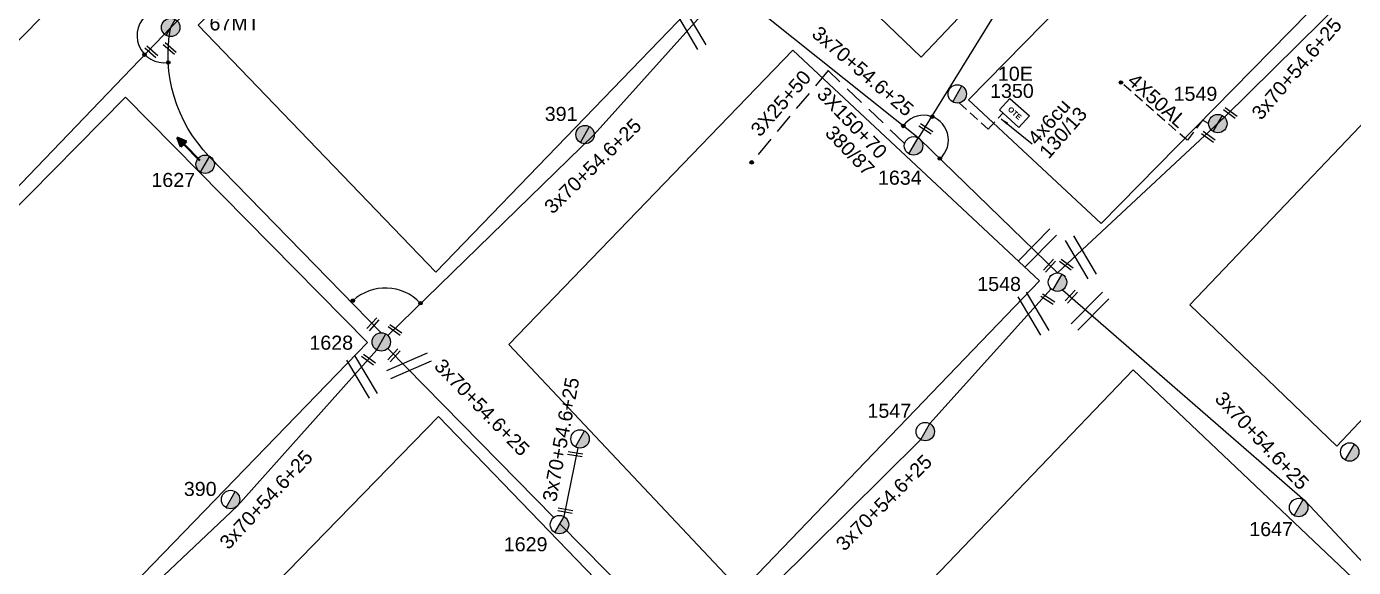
# Model space of a CAD drawing. Header units: millimetres. Extents: x -2449 to 2989, y 8 to 1056.
# Drawn here: x 526.6 to 696.4, y 401.4 to 470.6 of the extents above; entities that cross this region are included whole.
import ezdxf

# ---------------------------------------------------------------- set-up
doc = ezdxf.new("R2010")
doc.units = ezdxf.units.MM
doc.linetypes.add('DASHED', pattern=[19.05, 12.7, -6.35])
for name, color, linetype in [('Pillar OTE', 7, 'Continuous'), ('Άγνωστα', 7, 'Continuous'), ('Επίτονοι', 7, 'Continuous'), ('Επιγραφές - Σχήματα', 7, 'Continuous'), ('Καλώδια ΧΤ   3x150+70 XLPE', 7, 'DASHED'), ('Καλώδια ΧΤ   4x6CU', 7, 'DASHED'), ('Μηχανική τομή', 7, 'Continuous'), ('Στύλος Ξύλινος', 7, 'Continuous'), ('Στύλος Ξύλινος @ 1', 7, 'Continuous'), ('Στύλος ΦΜ', 7, 'Continuous'), ('Στύλος ΦΜ @ 1', 7, 'Continuous'), ('Συνδέσεις', 7, 'Continuous'), ('Συνεστραμμένα ΧΤ   3x70+54.6+25 AL', 7, 'SYN_LINE'), ('Τομή', 7, 'Continuous'), ('Υπόβαθρο ΔΕΗ', 7, 'Continuous'), ('Υπόγεια καλώδια Παροχών ΧΤ   4x50AL', 7, 'DASHED')]:
    doc.layers.add(name, color=color, linetype=linetype)
doc.styles.add('arial', font='arial.ttf')
doc.styles.get("Standard").update_dxf_attribs({"font": 'arial.ttf'})
doc.linetypes.add('SYN_LINE', pattern='A,0.5,-0.0001,["/\\/\\/\\/",Standard,S=0.1,R=0,X=0,Y=-0.05],-0.25', length=0.7501)
doc.dimstyles.new('ISO-25', dxfattribs={"dimtxt": 2.5, "dimasz": 2.5, "dimexe": 1.25, "dimexo": 0.625, "dimtad": 1, "dimtxsty": 'Standard', "dimcen": 2.5, "dimadec": 0, "dimazin": 0, "dimtfac": 1, "dimtmove": 0, "dimatfit": 3, "dimfxl": 1, "dimarcsym": 0})

# ---------------------------------------------------------------- blocks, each defined once
blk = doc.blocks.new('ΥΠΑΡΧΩΝ ΤΣΙΜΕΝΤΕΝΙΟΣ ΣΤΥΛΟΣ')
at = {"layer": 'Στύλος ΦΜ'}
blk.add_hatch(color=7, dxfattribs=at).paths.add_polyline_path([(-1.29, -2.28, 0.574793), (2.62, 0, 0.268822), (1.3, 2.27)])
at = {"layer": 'Στύλος ΦΜ', "color": 7}
blk.add_line((-1.29, -2.28), (1.3, 2.27), dxfattribs=at)
blk.add_circle((0, 0), 2.62, dxfattribs=at)
at = {"layer": 'Στύλος ΦΜ', "flags": 4}
for tag, p in [('ΑΡΙΘΜΟΣ', (-4.68, 8.05)), ('ΤΥΠΟΣ', (-4.91, 3.03))]:
    blk.add_attdef(tag, p, '', height=4, dxfattribs=at)
blk = doc.blocks.new('ΥΠΑΡΧΩΝ ΞΥΛΙΝΟΣ ΣΤΥΛΟΣ')
at = {"layer": 'Στύλος Ξύλινος'}
h = blk.add_hatch(color=7, dxfattribs=at)
h.paths.add_polyline_path([(-2.62, 0, 0.270008), (-1.29, -2.28), (1.3, 2.27, 0.576266)])
h.paths.add_polyline_path([(-1.29, -2.28, 0.574793), (2.62, 0, 0.268822), (1.3, 2.27)])
at = {"layer": 'Στύλος Ξύλινος', "color": 7}
blk.add_line((-1.29, -2.28), (1.3, 2.27), dxfattribs=at)
blk.add_circle((0, 0), 2.62, dxfattribs=at)
at = {"layer": 'Στύλος Ξύλινος', "flags": 4}
for tag, p in [('ΑΡΙΘΜΟΣ', (-4.91, 8.6)), ('ΤΥΠΟΣ', (-4.85, 3.39))]:
    blk.add_attdef(tag, p, '', height=4, dxfattribs=at)
blk = doc.blocks.new('ΜΗΧΑΝΙΚΗ ΤΟΜΗ')
at = {"layer": 'Μηχανική τομή', "ltscale": 40}
for p, q in [((-1.89, 0.78), (1.89, 0.78)), ((1.89, 0), (-1.89, 0))]:
    blk.add_line(p, q, dxfattribs=at)
blk = doc.blocks.new('_ΣΥΝΔΕΣΗ')
at = {"layer": 'Συνδέσεις', "linetype": 'SYN_LINE', "ltscale": 40}
blk.add_hatch(color=256, dxfattribs=at).paths.add_polyline_path([(0.5, -0.01, 1), (-0.5, -0.01, 1)])
at = {"layer": 'Συνδέσεις'}
blk.add_circle((0, -0.01), 0.5, dxfattribs=at)
blk = doc.blocks.new('ΕΠΙΤΟΝΟΣ')
at = {"layer": 'Επίτονοι', "lineweight": 40, "ltscale": 40}
blk.add_hatch(color=256, dxfattribs=at).paths.add_polyline_path([(-1.13, 6.47), (0, 9.1), (1.13, 6.47)])
for p, q in [((-1.13, 6.47), (0, 9.1)), ((0, 9.1), (1.13, 6.47)), ((1.13, 6.47), (-1.13, 6.47)), ((-1.13, 6.47), (0, 6.47)), ((0, 6.47), (0, 0))]:
    blk.add_line(p, q, dxfattribs=at)
blk = doc.blocks.new('ΤΟΜΗ')
at = {"layer": 'Τομή', "ltscale": 40}
for p, q in [((-5.68, 0), (5.68, 0)), ((5.68, -2.33), (-5.68, -2.33))]:
    blk.add_line(p, q, dxfattribs=at)
blk = doc.blocks.new('PILLAR ΟΤΕ')
at = {"layer": 'Pillar OTE', "ltscale": 40}
blk.add_lwpolyline([(-3.31, 2.02), (3.39, 2.02), (3.39, -1.99), (-3.31, -1.99)], close=True, dxfattribs=at)
at = {"layer": 'Pillar OTE', "insert": (-1.81, 0.71), "char_height": 1.3575, "width": 109.961, "attachment_point": 1}
blk.add_mtext('{\\fArial|b1|i0|c161|p34;OTE}', dxfattribs=at)

msp = doc.modelspace()

# ---------------------------------------------------------------- linework, layer by layer
at = {"layer": 'Άγνωστα', "color": 27, "linetype": 'SYN_LINE', "ltscale": 20}
msp.add_lwpolyline([(572, 431.46), (550, 454.02, -0.24558), (545.06, 470.52, -0.825417)], format="xyb", dxfattribs=at)
at = {"layer": 'Επιγραφές - Σχήματα', "color": 7, "ltscale": 0.15}
for centre, radius, start, end in [((544.23, 469.47), 3.47, 47.5605, 278.5628), ((641.39, 456.13), 3.16, 310.8398, 145.6691)]:
    msp.add_arc(centre, radius, start, end, dxfattribs=at)
at = {"layer": 'Επιγραφές - Σχήματα', "linetype": 'Continuous', "ltscale": 0.2}
msp.add_arc((572.53, 431.03), 6.15, 43.2847, 132.5883, dxfattribs=at)
at = {"layer": 'Καλώδια ΧΤ   3x150+70 XLPE', "color": 85, "ltscale": 0.2}
msp.add_lwpolyline([(638.95, 455.67), (629.16, 465.01), (619.34, 453.22)], dxfattribs=at)
at = {"layer": 'Καλώδια ΧΤ   4x6CU', "color": 85, "linetype": 'DASHED', "ltscale": 0.1}
msp.add_lwpolyline([(645.94, 460.86), (649.65, 457.5), (651.51, 459.56)], dxfattribs=at)
at = {"layer": 'Συνεστραμμένα ΧΤ   3x70+54.6+25 AL', "color": 27, "ltscale": 20}
for p, q in [((545.06, 470.52), (566.35, 491.73)), ((515.63, 439.83), (545.06, 470.52))]:
    msp.add_line(p, q, dxfattribs=at)
at = {"layer": 'Συνεστραμμένα ΧΤ   3x70+54.6+25 AL', "color": 85, "ltscale": 20}
for p, q in [((640.91, 456.22), (616.49, 475.7)), ((658.51, 439.11), (640.91, 456.22))]:
    msp.add_line(p, q, dxfattribs=at)
at = {"layer": 'Συνεστραμμένα ΧΤ   3x70+54.6+25 AL', "color": 133, "linetype": 'SYN_LINE', "ltscale": 10}
msp.add_line((595.39, 407.93), (597.19, 416.72), dxfattribs=at)
at = {"layer": 'Συνεστραμμένα ΧΤ   3x70+54.6+25 AL', "color": 173, "linetype": 'SYN_LINE', "ltscale": 20}
msp.add_lwpolyline([(769.83, 551.38), (728.07, 507), (710.16, 488.3), (695.5, 474.46), (679.86, 459.05), (658.51, 439.11)], dxfattribs=at)
at = {"layer": 'Συνεστραμμένα ΧΤ   3x70+54.6+25 AL', "color": 85, "linetype": 'SYN_LINE', "ltscale": 20}
msp.add_lwpolyline([(640.73, 456.36), (653.36, 476.84)], dxfattribs=at)
at = {"layer": 'Συνεστραμμένα ΧΤ   3x70+54.6+25 AL', "color": 27, "linetype": 'SYN_LINE', "ltscale": 20}
msp.add_lwpolyline([(614.75, 474.15), (599.25, 456.81), (572.84, 431.1)], dxfattribs=at)
at = {"layer": 'Συνεστραμμένα ΧΤ   3x70+54.6+25 AL', "color": 133, "linetype": 'SYN_LINE', "ltscale": 20}
for points in [[(642.17, 419.83), (657.7, 437.08)], [(572.82, 429.44), (594.07, 407.83)], [(613.07, 390.08), (641, 417.78)], [(594.86, 407.02), (612.58, 389)]]:
    msp.add_lwpolyline(points, dxfattribs=at)
at = {"layer": 'Συνεστραμμένα ΧΤ   3x70+54.6+25 AL', "color": 151, "linetype": 'SYN_LINE', "ltscale": 20}
msp.add_lwpolyline([(659.13, 436.93), (690.13, 409.99), (703.46, 395.79)], dxfattribs=at)
at = {"layer": 'Συνεστραμμένα ΧΤ   3x70+54.6+25 AL', "color": 6, "linetype": 'SYN_LINE', "ltscale": 20}
msp.add_lwpolyline([(571.42, 429.26), (553.6, 409.33), (534.72, 391.46)], dxfattribs=at)
at = {"layer": 'Υπόβαθρο ΔΕΗ'}
msp.add_lwpolyline([(606, 629.5), (644.06, 590.02), (524.49, 467.68, -0.933627), (493.06, 472.01), (485.01, 507.01), (606, 629.5)], format="xyb", dxfattribs=at)
for points in [[(641.08, 466.7), (739.36, 570.31), (694.77, 613.82), (593.63, 512.3), (641.08, 466.7)], [(664.09, 445.44), (647.14, 461.27), (687.52, 502.39), (717.37, 533.23), (739.18, 557.1), (745.65, 563.61), (763, 546.11), (664.09, 445.44)], [(694.25, 416.94), (675.45, 435.01), (772.27, 536.66), (790.01, 518.58), (694.25, 416.94)], [(548.57, 470.79), (583.73, 505.61), (614.71, 476.28), (578.99, 439.19), (548.57, 470.79)], [(588.3, 429.97), (624.66, 467.6), (656.2, 438.1), (618.02, 398.4), (588.3, 429.97)], [(499.69, 357.43), (467.57, 389.35), (504.6, 426.59), (523.98, 446.08), (539.26, 461.6), (570.25, 430.21), (499.69, 357.43)], [(629.69, 386.54), (668.18, 426.71), (688.78, 407.17), (702.03, 394.6), (662.27, 352.28), (629.69, 386.54)], [(508.71, 348.27), (541.71, 316.6), (609.94, 389.02), (579.34, 420.76), (508.71, 348.27)]]:
    msp.add_lwpolyline(points, dxfattribs=at)
at = {"layer": 'Υπόγεια καλώδια Παροχών ΧΤ   4x50AL', "color": 7, "linetype": 'DASHED', "ltscale": 0.1}
msp.add_lwpolyline([(677.84, 458.22), (677.05, 458.64), (675.1, 456.08), (666.56, 463.55)], dxfattribs=at)

# ---------------------------------------------------------------- block references
at = {"layer": 'Pillar OTE', "xscale": 0.5, "yscale": 0.5, "zscale": 0.5, "rotation": 317.9154102282176}
msp.add_blockref('PILLAR ΟΤΕ', (652.98, 459.59), dxfattribs=at)
at = {"layer": 'Επίτονοι', "xscale": 0.4499999999998365, "yscale": 0.4499999999998365, "zscale": 0.4499999999998365, "rotation": 44.50153847074059}
msp.add_blockref('ΕΠΙΤΟΝΟΣ', (548.77, 453.51), dxfattribs=at)
at = {"layer": 'Μηχανική τομή'}
for p, xscale, yscale, zscale, rotation in [((544.81, 467.69), 0.4999999999999387, 0.4999999999999387, 0.4999999999999387, 319.2954608685734), ((542.46, 467.24), 0.4999999999999387, 0.4999999999999387, 0.4999999999999387, 319.2954608685734), ((680.72, 459.73), 0.499999999999974, 0.499999999999974, 0.499999999999974, 144.2579362798108), ((641.76, 457.7), 0.4999999999999995, 0.4999999999999995, 0.4999999999999995, 147.2135700331895), ((677.92, 456.68), 0.499999999999974, 0.499999999999974, 0.499999999999974, 144.2579362798108), ((657.34, 440.17), 0.5000000000000018, 0.5000000000000018, 0.5000000000000018, 227.5471457129901), ((659.74, 440.33), 0.5000000000000253, 0.5000000000000253, 0.5000000000000253, 144.1302135892412), ((657.39, 435.92), 0.4999999999999995, 0.4999999999999995, 0.4999999999999995, 147.2135700331895), ((660.13, 436.22), 0.5000000000000018, 0.5000000000000018, 0.5000000000000018, 227.5471457129901), ((570.78, 432.68), 0.5000000000000018, 0.5000000000000018, 0.5000000000000018, 227.5471457129901), ((573.86, 431.98), 0.499999999999974, 0.499999999999974, 0.499999999999974, 144.2579362798108), ((570.48, 428.17), 0.499999999999974, 0.499999999999974, 0.499999999999974, 144.2579362798108), ((573.47, 428.7), 0.5000000000000018, 0.5000000000000018, 0.5000000000000018, 227.5471457129901), ((596.77, 415.73), 0.5000000000000208, 0.5000000000000208, 0.5000000000000208, 350.0336809281895), ((595.5, 408.51), 0.5000000000000208, 0.5000000000000208, 0.5000000000000208, 350.0336809281895)]:
    msp.add_blockref('ΜΗΧΑΝΙΚΗ ΤΟΜΗ', p, dxfattribs=dict(at, xscale=xscale, yscale=yscale, zscale=zscale, rotation=rotation))
at = {"layer": 'Στύλος Ξύλινος @ 1', "ltscale": 40}
ref = msp.add_blockref('ΥΠΑΡΧΩΝ ΞΥΛΙΝΟΣ ΣΤΥΛΟΣ', (545.06, 470.52), dxfattribs=dict(at, xscale=0.4499999999998181, yscale=0.4499999999998181, zscale=0.4499999999998181))
ref.add_attrib('ΤΥΠΟΣ', '67ΜΤ', (550.02, 470.14), dxfattribs={"layer": 'Στύλος Ξύλινος', "height": 1.8, "flags": 4})
ref = msp.add_blockref('ΥΠΑΡΧΩΝ ΞΥΛΙΝΟΣ ΣΤΥΛΟΣ', (679.02, 458.22), dxfattribs=dict(at, xscale=0.4499999999998181, yscale=0.4499999999998181, zscale=0.4499999999998181))
ref.add_attrib('ΤΥΠΟΣ', '1549', (673.36, 461.13), dxfattribs={"layer": 'Στύλος Ξύλινος', "height": 1.8, "flags": 4})
ref = msp.add_blockref('ΥΠΑΡΧΩΝ ΞΥΛΙΝΟΣ ΣΤΥΛΟΣ', (598.07, 456.81), dxfattribs=dict(at, xscale=0.4499999999998181, yscale=0.4499999999998181, zscale=0.4499999999998181))
ref.add_attrib('ΑΡΙΘΜΟΣ', '391', (592.91, 458.56), dxfattribs={"layer": 'Στύλος Ξύλινος', "height": 1.8, "flags": 4})
ref = msp.add_blockref('ΥΠΑΡΧΩΝ ΞΥΛΙΝΟΣ ΣΤΥΛΟΣ', (549.47, 453.01), dxfattribs=dict(at, xscale=0.4499999999998181, yscale=0.4499999999998181, zscale=0.4499999999998181))
ref.add_attrib('ΑΡΙΘΜΟΣ', '1627', (542.59, 450.11), dxfattribs={"layer": 'Στύλος Ξύλινος', "height": 1.8, "flags": 4})
ref = msp.add_blockref('ΥΠΑΡΧΩΝ ΞΥΛΙΝΟΣ ΣΤΥΛΟΣ', (572, 430.28), dxfattribs=dict(at, xscale=0.4499999999998181, yscale=0.4499999999998181, zscale=0.4499999999998181))
ref.add_attrib('ΑΡΙΘΜΟΣ', '1628', (562.8, 429.29), dxfattribs={"layer": 'Στύλος Ξύλινος', "height": 1.8, "flags": 4})
at = {"layer": 'Στύλος ΦΜ @ 1', "ltscale": 40}
ref = msp.add_blockref('ΥΠΑΡΧΩΝ ΤΣΙΜΕΝΤΕΝΙΟΣ ΣΤΥΛΟΣ', (645.69, 462.01), dxfattribs=dict(at, xscale=0.4499999999998181, yscale=0.4499999999998181, zscale=0.4499999999998181))
ref.add_attrib('ΤΥΠΟΣ', '10Ε', (650.88, 463.7), dxfattribs={"layer": 'Στύλος ΦΜ', "height": 1.8, "flags": 4})
ref.add_attrib('ΑΡΙΘΜΟΣ', '1350', (649.88, 461.5), dxfattribs={"layer": 'Στύλος ΦΜ', "height": 1.8, "flags": 4})
ref = msp.add_blockref('ΥΠΑΡΧΩΝ ΤΣΙΜΕΝΤΕΝΙΟΣ ΣΤΥΛΟΣ', (640.09, 455.37), dxfattribs=dict(at, xscale=0.4499999999998181, yscale=0.4499999999998181, zscale=0.4499999999998181))
ref.add_attrib('ΑΡΙΘΜΟΣ', '1634', (635.54, 450.4), dxfattribs={"layer": 'Στύλος ΦΜ', "height": 1.8, "flags": 4})
ref = msp.add_blockref('ΥΠΑΡΧΩΝ ΤΣΙΜΕΝΤΕΝΙΟΣ ΣΤΥΛΟΣ', (658.51, 437.93), dxfattribs=dict(at, xscale=0.4499999999998181, yscale=0.4499999999998181, zscale=0.4499999999998181))
ref.add_attrib('ΑΡΙΘΜΟΣ', '1548', (648.24, 436.8), dxfattribs={"layer": 'Στύλος ΦΜ', "height": 1.8, "flags": 4})
ref = msp.add_blockref('ΥΠΑΡΧΩΝ ΤΣΙΜΕΝΤΕΝΙΟΣ ΣΤΥΛΟΣ', (641.59, 418.81), dxfattribs=dict(at, xscale=0.4499999999998181, yscale=0.4499999999998181, zscale=0.4499999999998181))
ref.add_attrib('ΑΡΙΘΜΟΣ', '1547', (634.2, 420.58), dxfattribs={"layer": 'Στύλος ΦΜ', "height": 1.8, "flags": 4})
at = {"layer": 'Στύλος ΦΜ @ 1', "ltscale": 40, "xscale": 0.4499999999998181, "yscale": 0.4499999999998181, "zscale": 0.4499999999998181}
for p in [(597.43, 417.88), (695.9, 416.2)]:
    msp.add_blockref('ΥΠΑΡΧΩΝ ΤΣΙΜΕΝΤΕΝΙΟΣ ΣΤΥΛΟΣ', p, dxfattribs=at)
at = {"layer": 'Στύλος ΦΜ @ 1', "ltscale": 40}
ref = msp.add_blockref('ΥΠΑΡΧΩΝ ΤΣΙΜΕΝΤΕΝΙΟΣ ΣΤΥΛΟΣ', (552.72, 410.12), dxfattribs=dict(at, xscale=0.4499999999998181, yscale=0.4499999999998181, zscale=0.4499999999998181))
ref.add_attrib('ΑΡΙΘΜΟΣ', '390', (546.74, 410.58), dxfattribs={"layer": 'Στύλος ΦΜ', "height": 1.8, "flags": 4})
ref = msp.add_blockref('ΥΠΑΡΧΩΝ ΤΣΙΜΕΝΤΕΝΙΟΣ ΣΤΥΛΟΣ', (689.36, 409.1), dxfattribs=dict(at, xscale=0.4499999999998181, yscale=0.4499999999998181, zscale=0.4499999999998181))
ref.add_attrib('ΤΥΠΟΣ', '1647', (683.04, 405.44), dxfattribs={"layer": 'Στύλος ΦΜ', "height": 1.8, "flags": 4})
ref = msp.add_blockref('ΥΠΑΡΧΩΝ ΤΣΙΜΕΝΤΕΝΙΟΣ ΣΤΥΛΟΣ', (594.8, 406.91), dxfattribs=dict(at, xscale=0.4499999999998181, yscale=0.4499999999998181, zscale=0.4499999999998181))
ref.add_attrib('ΑΡΙΘΜΟΣ', '1629', (587.67, 403.5), dxfattribs={"layer": 'Στύλος ΦΜ', "height": 1.8, "flags": 4})
at = {"layer": 'Συνδέσεις', "xscale": 0.4500000000000455, "yscale": 0.4500000000000455, "zscale": 0.4500000000000455}
for p in [(541.71, 467.03), (544.75, 466.04), (666.63, 463.48), (642.49, 459.1), (638.78, 457.92), (619.39, 453.26), (643.46, 453.75), (568.37, 435.57), (577.01, 435.25)]:
    msp.add_blockref('_ΣΥΝΔΕΣΗ', p, dxfattribs=at)
at = {"layer": 'Τομή'}
for p, xscale, yscale, zscale, rotation in [((611.07, 470.13), 0.4999999999999232, 0.4999999999999232, 0.4999999999999232, 120.6652940437248), ((655.54, 442.74), 0.4999999999998856, 0.4999999999998856, 0.4999999999998856, 45.41120824241732), ((660.99, 440.81), 0.4999999999999232, 0.4999999999999232, 0.4999999999999232, 120.6652940437248), ((654.94, 433.6), 0.4999999999999232, 0.4999999999999232, 0.4999999999999232, 120.6652940437248), ((662.27, 434.61), 0.4999999999998856, 0.4999999999998856, 0.4999999999998856, 45.41120824241732), ((569.03, 425.52), 0.4999999999999232, 0.4999999999999232, 0.4999999999999232, 120.6652940437248), ((575.77, 426.68), 0.4999999999999232, 0.4999999999999232, 0.4999999999999232, 203.4718711209891)]:
    msp.add_blockref('ΤΟΜΗ', p, dxfattribs=dict(at, xscale=xscale, yscale=yscale, zscale=zscale, rotation=rotation))

# ---------------------------------------------------------------- texts
at = {"layer": 'Άγνωστα', "linetype": 'SYN_LINE', "ltscale": 20, "char_height": 1.8, "width": 69.1904, "attachment_point": 1, "rotation": 48.766, "style": 'arial'}
for s, insert in [('3X25+50', (619.09, 457.6)), ('4x6cu', (654.52, 456.52)), ('130/13', (656.01, 454.76))]:
    msp.add_mtext(s, dxfattribs=dict(at, insert=insert))
at = {"layer": 'Επιγραφές - Σχήματα', "linetype": 'SYN_LINE', "ltscale": 20, "insert": (629.95, 458.16), "char_height": 1.8, "width": 69.1904, "attachment_point": 1, "rotation": 313.8352, "style": 'arial'}
msp.add_mtext('380/87', dxfattribs=at)
at = {"layer": 'Καλώδια ΧΤ   3x150+70 XLPE', "ltscale": 40, "insert": (628.9, 463.11), "char_height": 1.8, "width": 69.1904, "attachment_point": 1, "rotation": 313.8352, "style": 'arial'}
msp.add_mtext('3X150+70', dxfattribs=at)
at = {"layer": 'Συνεστραμμένα ΧΤ   3x70+54.6+25 AL', "linetype": 'SYN_LINE', "ltscale": 20, "char_height": 1.8, "width": 69.1904, "attachment_point": 1, "style": 'arial'}
for insert, rotation in [((628.11, 470.85), 319.3568), ((683.18, 459.72), 49.3501), ((592.66, 447.83), 44.2177), ((579.94, 428.32), 314.1236), ((592.6, 410.08), 79.2899), ((551.14, 404.83), 47.2005), ((629.97, 404.69), 44.9521)]:
    msp.add_mtext('3x70+54.6+25', dxfattribs=dict(at, insert=insert, rotation=rotation))
at = {"layer": 'Συνεστραμμένα ΧΤ   3x70+54.6+25 AL', "color": 7, "linetype": 'SYN_LINE', "ltscale": 20, "insert": (679.83, 424.14), "char_height": 1.8, "width": 19.9819, "attachment_point": 1, "rotation": 313.2641, "style": 'arial'}
msp.add_mtext('3x70+54.6+25', dxfattribs=at)
at = {"layer": 'Υπόγεια καλώδια Παροχών ΧΤ   4x50AL', "linetype": 'DASHED', "ltscale": 0.1, "insert": (668.53, 464.83), "char_height": 1.8, "width": 69.1904, "attachment_point": 1, "rotation": 318.1735, "style": 'arial'}
msp.add_mtext('4X50AL', dxfattribs=at)

# ---------------------------------------------------------------- leaders
at = {"layer": 'Επιγραφές - Σχήματα', "ltscale": 40}
msp.add_leader([(651.31, 458.84), (655.27, 455.64)], dimstyle='ISO-25', override={"dimasz": 1, "dimtad": 0}, dxfattribs=at)

doc.saveas('drawing.dxf')
